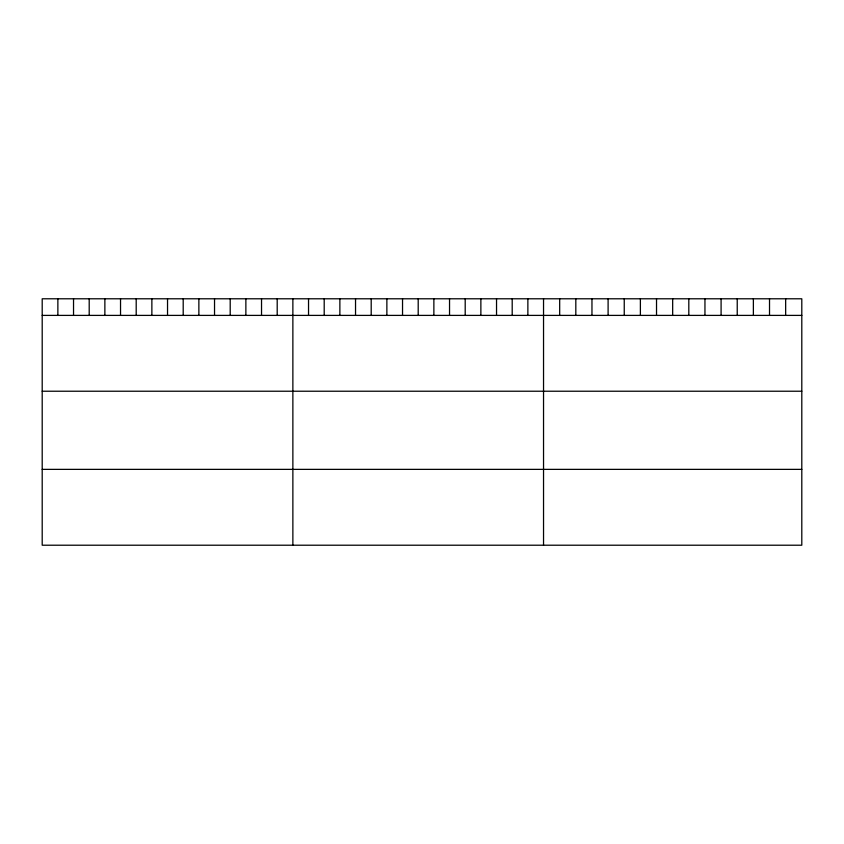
<?xml version="1.0" encoding="UTF-8"?>
<svg xmlns="http://www.w3.org/2000/svg" width="844" height="844" viewBox="0 0 844 844"><rect width="100%" height="100%" fill="white"/><g stroke="black" fill="none" stroke-linecap="round" stroke-linejoin="round"><path stroke-width="1.27" d="M801.8 315.392L801.8 545.213L42.2 545.213L42.2 298.787L801.8 298.787L801.8 315.392L42.2 315.392M42.2 391.226L801.8 391.226M42.2 469.369L801.8 469.369M785.659 298.787L785.659 315.392M769.517 298.787L769.517 315.392M753.375 298.787L753.375 315.392M737.234 298.787L737.234 315.392M721.092 298.787L721.092 315.392M704.951 298.787L704.951 315.392M688.809 298.787L688.809 315.392M672.668 298.787L672.668 315.392M656.526 298.787L656.526 315.392M640.385 298.787L640.385 315.392M624.244 298.787L624.244 315.392M608.102 298.787L608.102 315.392M591.961 298.787L591.961 315.392M575.819 298.787L575.819 315.392M559.678 298.787L559.678 315.392M543.536 298.787L543.536 545.213M527.869 298.787L527.869 315.392M512.202 298.787L512.202 315.392M496.536 298.787L496.536 315.392M480.869 298.787L480.869 315.392M465.202 298.787L465.202 315.392M449.536 298.787L449.536 315.392M433.869 298.787L433.869 315.392M418.202 298.787L418.202 315.392M402.535 298.787L402.535 315.392M386.868 298.787L386.868 315.392M371.202 298.787L371.202 315.392M355.535 298.787L355.535 315.392M339.868 298.787L339.868 315.392M324.202 298.787L324.202 315.392M308.535 298.787L308.535 315.392M292.868 298.787L292.868 545.213M277.201 298.787L277.201 315.392M261.534 298.787L261.534 315.392M245.868 298.787L245.868 315.392M230.201 298.787L230.201 315.392M214.534 298.787L214.534 315.392M198.867 298.787L198.867 315.392M183.201 298.787L183.201 315.392M167.534 298.787L167.534 315.392M151.867 298.787L151.867 315.392M136.2 298.787L136.2 315.392M120.534 298.787L120.534 315.392M104.867 298.787L104.867 315.392M89.2 298.787L89.2 315.392M73.534 298.787L73.534 315.392M57.867 298.787L57.867 315.392"/></g></svg>
